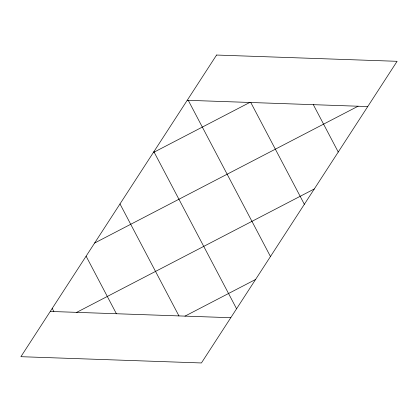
<?xml version="1.0" encoding="UTF-8"?>
<svg xmlns="http://www.w3.org/2000/svg" width="418" height="418" viewBox="0 0 418 418"><rect width="100%" height="100%" fill="white"/><g stroke="black" fill="none" stroke-linecap="round" stroke-linejoin="round"><path stroke-width="0.63" d="M153.333 152.539L249.76 102.462M94.63 243.03L358.074 106.224M76.682 312.361L314.289 188.973M185.002 316.123L255.586 279.464M187.222 100.289L367.751 106.559M50.249 311.441L230.778 317.711M313.322 104.667L338.251 152.032M250.784 102.499L304.356 204.282M188.246 100.325L270.467 256.527M153.887 151.677L236.578 308.771M119.997 203.927L178.941 315.909M86.103 256.171L116.403 313.74M52.213 308.416L53.87 311.567M216.576 55.04L20.9 356.69L201.424 362.96L397.1 61.31L216.576 55.04"/></g></svg>
